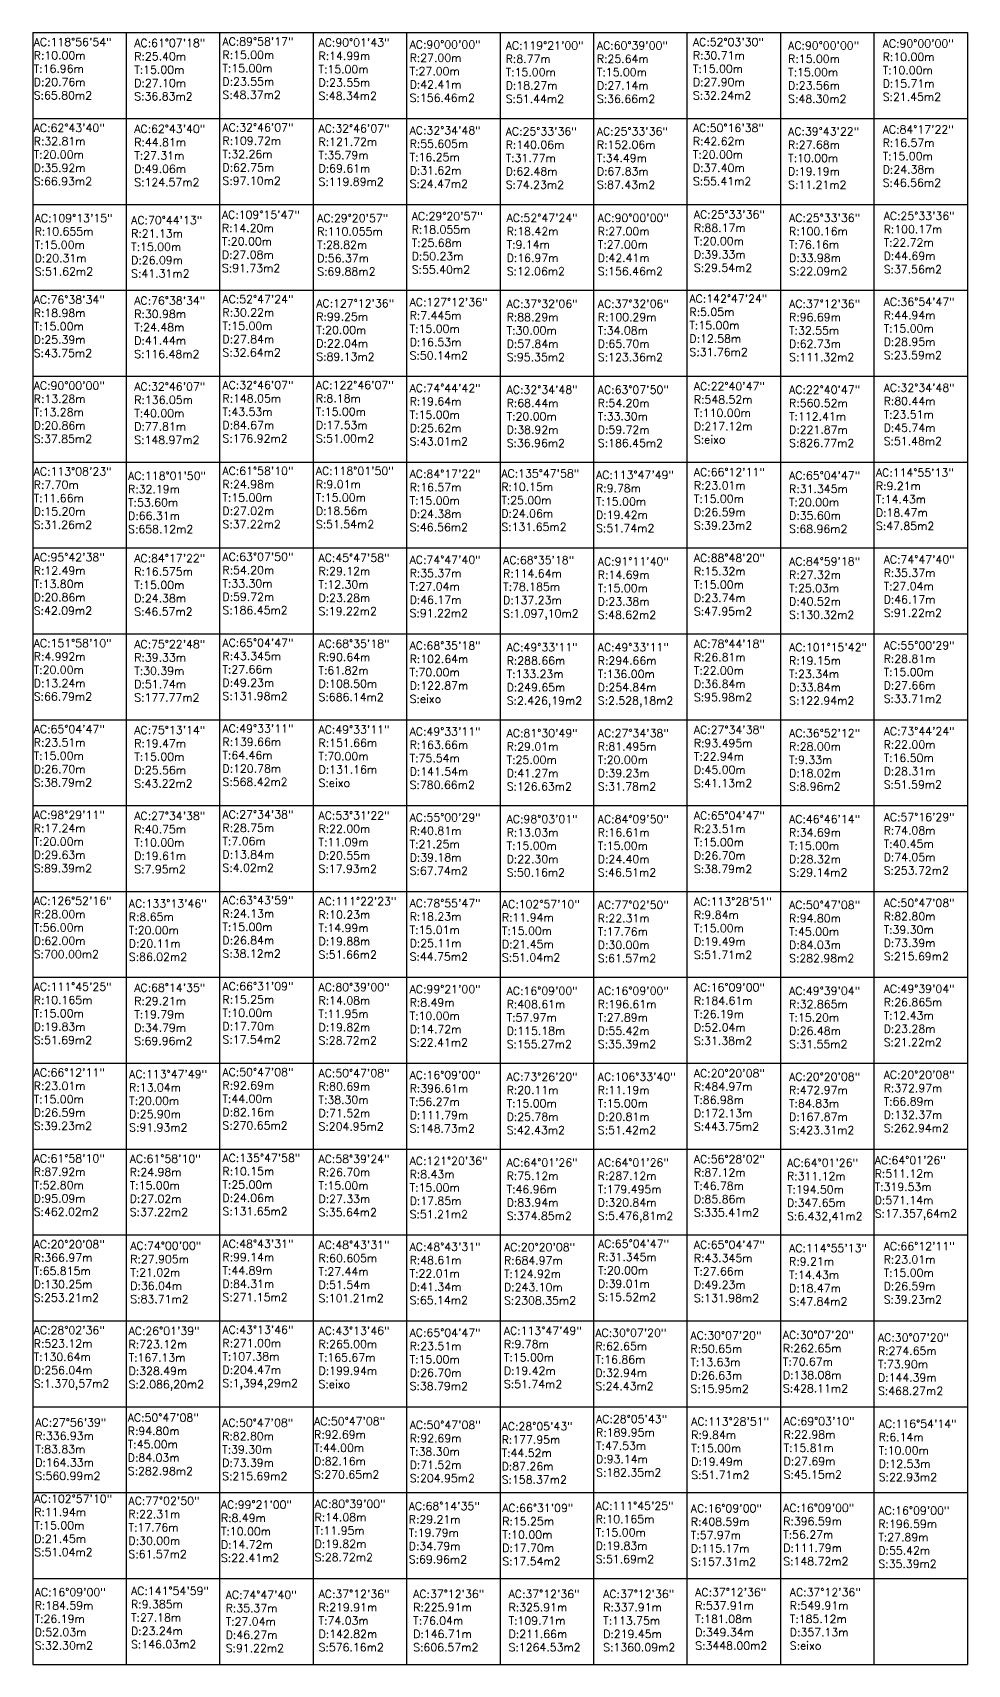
# Model space of a CAD drawing. Extents: x -23785941 to 8798891, y -8418521 to 21897894.
# Drawn here: x -20164 to -19697, y -3120 to -2305 of the extents above; entities that cross this region are included whole.
import ezdxf

# ---------------------------------------------------------------- set-up
doc = ezdxf.new("R2010")
doc.units = 0
doc.header["$MEASUREMENT"] = 0
doc.layers.add('FOLHA', color=13, linetype='CONTINUOUS')
doc.layers.add('REG60_100', color=2, linetype='CONTINUOUS')
doc.styles.add('1MM', font='romans.shx', dxfattribs={"height": 4})

msp = doc.modelspace()

# ---------------------------------------------------------------- linework, layer by layer
at = {"layer": 'FOLHA'}
for p, q in [((-20164.32, -2304.68), (-19697.44, -2304.68)), ((-20164.32, -2304.68), (-20164.32, -2347.61)), ((-20117.64, -2304.68), (-20117.64, -2347.61)), ((-20070.95, -2304.68), (-20070.95, -2347.61)), ((-20024.26, -2304.68), (-20024.26, -2347.61)), ((-19977.57, -2304.68), (-19977.57, -2347.61)), ((-19930.88, -2304.68), (-19930.88, -2347.61)), ((-19884.19, -2304.68), (-19884.19, -2347.61)), ((-19837.51, -2304.68), (-19837.51, -2347.61)), ((-19790.82, -2304.68), (-19790.82, -2347.61)), ((-19744.13, -2304.68), (-19744.13, -2347.61)), ((-19697.44, -2304.68), (-19697.44, -2347.61)), ((-20164.32, -2347.61), (-19697.44, -2347.61)), ((-20164.32, -2347.61), (-19697.44, -2347.61)), ((-20164.32, -2347.61), (-20164.32, -2390.54)), ((-20117.64, -2347.61), (-20117.64, -2390.54)), ((-20070.95, -2347.61), (-20070.95, -2390.54)), ((-20024.26, -2347.61), (-20024.26, -2390.54)), ((-19977.57, -2347.61), (-19977.57, -2390.54)), ((-19930.88, -2347.61), (-19930.88, -2390.54)), ((-19884.19, -2347.61), (-19884.19, -2390.54)), ((-19837.51, -2347.61), (-19837.51, -2390.54)), ((-19790.82, -2347.61), (-19790.82, -2390.54)), ((-19744.13, -2347.61), (-19744.13, -2390.54)), ((-19697.44, -2347.61), (-19697.44, -2390.54)), ((-20164.32, -2390.54), (-19697.44, -2390.54)), ((-20164.32, -2390.54), (-19697.44, -2390.54)), ((-20164.32, -2390.54), (-20164.32, -2433.47)), ((-20117.64, -2390.54), (-20117.64, -2433.47)), ((-20070.95, -2390.54), (-20070.95, -2433.47)), ((-20024.26, -2390.54), (-20024.26, -2433.47)), ((-19977.57, -2390.54), (-19977.57, -2433.47)), ((-19930.88, -2390.54), (-19930.88, -2433.47)), ((-19884.19, -2390.54), (-19884.19, -2433.47)), ((-19837.51, -2390.54), (-19837.51, -2433.47)), ((-19790.82, -2390.54), (-19790.82, -2433.47)), ((-19744.13, -2390.54), (-19744.13, -2433.47)), ((-19697.44, -2390.54), (-19697.44, -2433.47)), ((-20164.32, -2433.47), (-19697.44, -2433.47)), ((-20164.32, -2433.47), (-19697.44, -2433.47)), ((-20164.32, -2433.47), (-20164.32, -2476.4)), ((-20117.64, -2433.47), (-20117.64, -2476.4)), ((-20070.95, -2433.47), (-20070.95, -2476.4)), ((-20024.26, -2433.47), (-20024.26, -2476.4)), ((-19977.57, -2433.47), (-19977.57, -2476.4)), ((-19930.88, -2433.47), (-19930.88, -2476.4)), ((-19884.19, -2433.47), (-19884.19, -2476.4)), ((-19837.51, -2433.47), (-19837.51, -2476.4)), ((-19790.82, -2433.47), (-19790.82, -2476.4)), ((-19744.13, -2433.47), (-19744.13, -2476.4)), ((-19697.44, -2433.47), (-19697.44, -2476.4)), ((-20164.32, -2476.4), (-19697.44, -2476.4)), ((-20164.32, -2476.4), (-19697.44, -2476.4)), ((-20164.32, -2476.4), (-20164.32, -2519.33)), ((-20117.64, -2476.4), (-20117.64, -2519.33)), ((-20070.95, -2476.4), (-20070.95, -2519.33)), ((-20024.26, -2476.4), (-20024.26, -2519.33)), ((-19977.57, -2476.4), (-19977.57, -2519.33)), ((-19930.88, -2476.4), (-19930.88, -2519.33)), ((-19884.19, -2476.4), (-19884.19, -2519.33)), ((-19837.51, -2476.4), (-19837.51, -2519.33)), ((-19790.82, -2476.4), (-19790.82, -2519.33)), ((-19744.13, -2476.4), (-19744.13, -2519.33)), ((-19697.44, -2476.4), (-19697.44, -2519.33)), ((-20164.32, -2519.33), (-19697.44, -2519.33)), ((-20164.32, -2519.33), (-19697.44, -2519.33)), ((-20164.32, -2519.33), (-20164.32, -2562.26)), ((-20117.64, -2519.33), (-20117.64, -2562.26)), ((-20070.95, -2519.33), (-20070.95, -2562.26)), ((-20024.26, -2519.33), (-20024.26, -2562.26)), ((-19977.57, -2519.33), (-19977.57, -2562.26)), ((-19930.88, -2519.33), (-19930.88, -2562.26)), ((-19884.19, -2519.33), (-19884.19, -2562.26)), ((-19837.51, -2519.33), (-19837.51, -2562.26)), ((-19790.82, -2519.33), (-19790.82, -2562.26)), ((-19744.13, -2519.33), (-19744.13, -2562.26)), ((-19697.44, -2519.33), (-19697.44, -2562.26)), ((-20164.32, -2562.26), (-19697.44, -2562.26)), ((-20164.32, -2562.26), (-19697.44, -2562.26)), ((-20164.32, -2562.26), (-20164.32, -2605.2)), ((-20117.64, -2562.26), (-20117.64, -2605.2)), ((-20070.95, -2562.26), (-20070.95, -2605.2)), ((-20024.26, -2562.26), (-20024.26, -2605.2)), ((-19977.57, -2562.26), (-19977.57, -2605.2)), ((-19930.88, -2562.26), (-19930.88, -2605.2)), ((-19884.19, -2562.26), (-19884.19, -2605.2)), ((-19837.51, -2562.26), (-19837.51, -2605.2)), ((-19790.82, -2562.26), (-19790.82, -2605.2)), ((-19744.13, -2562.26), (-19744.13, -2605.2)), ((-19697.44, -2562.26), (-19697.44, -2605.2)), ((-20164.32, -2605.2), (-19697.44, -2605.2)), ((-20164.32, -2605.2), (-19697.44, -2605.2)), ((-20164.32, -2605.2), (-20164.32, -2648.13)), ((-20117.64, -2605.2), (-20117.64, -2648.13)), ((-20070.95, -2605.2), (-20070.95, -2648.13)), ((-20024.26, -2605.2), (-20024.26, -2648.13)), ((-19977.57, -2605.2), (-19977.57, -2648.13)), ((-19930.88, -2605.2), (-19930.88, -2648.13)), ((-19884.19, -2605.2), (-19884.19, -2648.13)), ((-19837.51, -2605.2), (-19837.51, -2648.13)), ((-19790.82, -2605.2), (-19790.82, -2648.13)), ((-19744.13, -2605.2), (-19744.13, -2648.13)), ((-19697.44, -2605.2), (-19697.44, -2648.13)), ((-20164.32, -2648.13), (-19697.44, -2648.13)), ((-20164.32, -2648.13), (-19697.44, -2648.13)), ((-20164.32, -2648.13), (-20164.32, -2691.06)), ((-20117.64, -2648.13), (-20117.64, -2691.06)), ((-20070.95, -2648.13), (-20070.95, -2691.06)), ((-20024.26, -2648.13), (-20024.26, -2691.06)), ((-19977.57, -2648.13), (-19977.57, -2691.06)), ((-19930.88, -2648.13), (-19930.88, -2691.06)), ((-19884.19, -2648.13), (-19884.19, -2691.06)), ((-19837.51, -2648.13), (-19837.51, -2691.06)), ((-19790.82, -2648.13), (-19790.82, -2691.06)), ((-19744.13, -2648.13), (-19744.13, -2691.06)), ((-19697.44, -2648.13), (-19697.44, -2691.06)), ((-20164.32, -2691.06), (-19697.44, -2691.06)), ((-20164.32, -2691.06), (-19697.44, -2691.06)), ((-20164.32, -2691.06), (-20164.32, -2733.99)), ((-20117.64, -2691.06), (-20117.64, -2733.99)), ((-20070.95, -2691.06), (-20070.95, -2733.99)), ((-20024.26, -2691.06), (-20024.26, -2733.99)), ((-19977.57, -2691.06), (-19977.57, -2733.99)), ((-19930.88, -2691.06), (-19930.88, -2733.99)), ((-19884.19, -2691.06), (-19884.19, -2733.99)), ((-19837.51, -2691.06), (-19837.51, -2733.99)), ((-19790.82, -2691.06), (-19790.82, -2733.99)), ((-19744.13, -2691.06), (-19744.13, -2733.99)), ((-19697.44, -2691.06), (-19697.44, -2733.99)), ((-20164.32, -2733.99), (-19697.44, -2733.99)), ((-20164.32, -2733.99), (-19697.44, -2733.99)), ((-20164.32, -2733.99), (-20164.32, -2776.92)), ((-20117.64, -2733.99), (-20117.64, -2776.92)), ((-20070.95, -2733.99), (-20070.95, -2776.92)), ((-20024.26, -2733.99), (-20024.26, -2776.92)), ((-19977.57, -2733.99), (-19977.57, -2776.92)), ((-19930.88, -2733.99), (-19930.88, -2776.92)), ((-19884.19, -2733.99), (-19884.19, -2776.92)), ((-19837.51, -2733.99), (-19837.51, -2776.92)), ((-19790.82, -2733.99), (-19790.82, -2776.92)), ((-19744.13, -2733.99), (-19744.13, -2776.92)), ((-19697.44, -2733.99), (-19697.44, -2776.92)), ((-20164.32, -2776.92), (-19697.44, -2776.92)), ((-20164.32, -2776.92), (-19697.44, -2776.92)), ((-20164.32, -2776.92), (-20164.32, -2819.85)), ((-20117.64, -2776.92), (-20117.64, -2819.85)), ((-20070.95, -2776.92), (-20070.95, -2819.85)), ((-20024.26, -2776.92), (-20024.26, -2819.85)), ((-19977.57, -2776.92), (-19977.57, -2819.85)), ((-19930.88, -2776.92), (-19930.88, -2819.85)), ((-19884.19, -2776.92), (-19884.19, -2819.85)), ((-19837.51, -2776.92), (-19837.51, -2819.85)), ((-19790.82, -2776.92), (-19790.82, -2819.85)), ((-19744.13, -2776.92), (-19744.13, -2819.85)), ((-19697.44, -2776.92), (-19697.44, -2819.85)), ((-20164.32, -2819.85), (-19697.44, -2819.85)), ((-20164.32, -2819.85), (-19697.44, -2819.85)), ((-20164.32, -2819.85), (-20164.32, -2862.78)), ((-20117.64, -2819.85), (-20117.64, -2862.78)), ((-20070.95, -2819.85), (-20070.95, -2862.78)), ((-20024.26, -2819.85), (-20024.26, -2862.78)), ((-19977.57, -2819.85), (-19977.57, -2862.78)), ((-19930.88, -2819.85), (-19930.88, -2862.78)), ((-19884.19, -2819.85), (-19884.19, -2862.78)), ((-19837.51, -2819.85), (-19837.51, -2862.78)), ((-19790.82, -2819.85), (-19790.82, -2862.78)), ((-19744.13, -2819.85), (-19744.13, -2862.78)), ((-19697.44, -2819.85), (-19697.44, -2862.78)), ((-20164.32, -2862.78), (-19697.44, -2862.78)), ((-20164.32, -2862.78), (-19697.44, -2862.78)), ((-20164.32, -2862.78), (-20164.32, -2905.71)), ((-20117.64, -2862.78), (-20117.64, -2905.71)), ((-20070.95, -2862.78), (-20070.95, -2905.71)), ((-20024.26, -2862.78), (-20024.26, -2905.71)), ((-19977.57, -2862.78), (-19977.57, -2905.71)), ((-19930.88, -2862.78), (-19930.88, -2905.71)), ((-19884.19, -2862.78), (-19884.19, -2905.71)), ((-19837.51, -2862.78), (-19837.51, -2905.71)), ((-19790.82, -2862.78), (-19790.82, -2905.71)), ((-19744.13, -2862.78), (-19744.13, -2905.71)), ((-19697.44, -2862.78), (-19697.44, -2905.71)), ((-20164.32, -2905.71), (-19697.44, -2905.71)), ((-20164.32, -2905.71), (-19697.44, -2905.71)), ((-20164.32, -2905.71), (-20164.32, -2948.64)), ((-20117.64, -2905.71), (-20117.64, -2948.64)), ((-20070.95, -2905.71), (-20070.95, -2948.64)), ((-20024.26, -2905.71), (-20024.26, -2948.64)), ((-19977.57, -2905.71), (-19977.57, -2948.64)), ((-19930.88, -2905.71), (-19930.88, -2948.64)), ((-19884.19, -2905.71), (-19884.19, -2948.64)), ((-19837.51, -2905.71), (-19837.51, -2948.64)), ((-19790.82, -2905.71), (-19790.82, -2948.64)), ((-19744.13, -2905.71), (-19744.13, -2948.64)), ((-19697.44, -2905.71), (-19697.44, -2948.64)), ((-20164.32, -2948.64), (-19697.44, -2948.64)), ((-20164.32, -2948.64), (-19697.44, -2948.64)), ((-20164.32, -2948.64), (-20164.32, -3120.39)), ((-20117.64, -2948.64), (-20117.64, -3120.39)), ((-20070.95, -2948.64), (-20070.95, -3120.39)), ((-20024.26, -2948.64), (-20024.26, -3120.39)), ((-19977.57, -2948.64), (-19977.57, -3120.39)), ((-19930.88, -2948.64), (-19930.88, -3120.39)), ((-19884.19, -2948.64), (-19884.19, -3120.39)), ((-19837.51, -2948.64), (-19837.51, -3120.39)), ((-19790.82, -2948.64), (-19790.82, -3120.39)), ((-19744.13, -2948.64), (-19744.13, -3120.39)), ((-19697.44, -2948.64), (-19697.44, -3120.39)), ((-20164.32, -2991.58), (-19697.44, -2991.58)), ((-20164.32, -3034.51), (-19697.44, -3034.51)), ((-20164.32, -3077.44), (-19697.44, -3077.44)), ((-20164.32, -3120.39), (-19697.44, -3120.39))]:
    msp.add_line(p, q, dxfattribs=at)

# ---------------------------------------------------------------- texts
at = {"layer": 'REG60_100', "char_height": 4, "width": 2118.28, "attachment_point": 1, "rotation": 0.00009, "style": '1MM'}
for s, insert in [('\\Fromant.shx;AC:118°56\'54"\\PR:10.00m\\PT:16.96m\\PD:20.76m\\PS:65.80m2', (-20163.78, -2307.37)), ('\\Fromant.shx;AC:61°07\'18"\\PR:25.40m\\PT:15.00m\\PD:27.10m\\PS:36.83m2', (-20113.57, -2307.86)), ('\\Fromant.shx;AC:89°58\'17"\\PR:15.00m\\PT:15.00m\\PD:23.55m\\PS:48.37m2', (-20069.52, -2307.12)), ('\\Fromant.shx;AC:90°01\'43"\\PR:14.99m\\PT:15.00m\\PD:23.55m\\PS:48.34m2', (-20021.54, -2307.62))]:
    msp.add_mtext(s, dxfattribs=dict(at, insert=insert))
at = {"layer": 'REG60_100', "char_height": 4, "width": 2118.28, "attachment_point": 1, "style": '1MM'}
for s, insert in [('\\Fromant.shx;AC:52°03\'30"\\PR:30.71m\\PT:15.00m\\PD:27.90m\\PS:32.24m2', (-19834.52, -2307.38)), ('\\Fromant.shx;AC:90°00\'00"\\PR:10.00m\\PT:10.00m\\PD:15.71m\\PS:21.45m2', (-19739.71, -2308.12)), ('\\Fromant.shx;AC:90°00\'00"\\PR:27.00m\\PT:27.00m\\PD:42.41m\\PS:156.46m2', (-19976.02, -2308.6)), ('\\Fromant.shx;AC:119°21\'00"\\PR:8.77m\\PT:15.00m\\PD:18.27m\\PS:51.44m2', (-19928.03, -2309.1)), ('\\Fromant.shx;AC:60°39\'00"\\PR:25.64m\\PT:15.00m\\PD:27.14m\\PS:36.66m2', (-19882.5, -2309.1)), ('\\Fromant.shx;AC:90°00\'00"\\PR:15.00m\\PT:15.00m\\PD:23.56m\\PS:48.30m2', (-19786.95, -2309.1)), ('\\Fromant.shx;AC:62°43\'40"\\PR:32.81m\\PT:20.00m\\PD:35.92m\\PS:66.93m2', (-20163.78, -2350.3)), ('\\Fromant.shx;AC:62°43\'40"\\PR:44.81m\\PT:27.31m\\PD:49.06m\\PS:124.57m2', (-20113.57, -2350.8)), ('\\Fromant.shx;AC:32°46\'07"\\PR:109.72m\\PT:32.26m\\PD:62.75m\\PS:97.10m2', (-20069.52, -2350.06)), ('\\Fromant.shx;AC:32°46\'07"\\PR:121.72m\\PT:35.79m\\PD:69.61m\\PS:119.89m2', (-20021.54, -2350.55)), ('\\Fromant.shx;AC:32°34\'48"\\PR:55.605m\\PT:16.25m\\PD:31.62m\\PS:24.47m2', (-19976.02, -2351.54)), ('\\Fromant.shx;AC:25°33\'36"\\PR:140.06m\\PT:31.77m\\PD:62.48m\\PS:74.23m2', (-19928.03, -2352.03)), ('\\Fromant.shx;AC:25°33\'36"\\PR:152.06m\\PT:34.49m\\PD:67.83m\\PS:87.43m2', (-19882.5, -2352.03)), ('\\Fromant.shx;AC:50°16\'38"\\PR:42.62m\\PT:20.00m\\PD:37.40m\\PS:55.41m2', (-19834.52, -2350.31)), ('\\Fromant.shx;AC:39°43\'22"\\PR:27.68m\\PT:10.00m\\PD:19.19m\\PS:11.21m2', (-19786.95, -2352.03)), ('\\Fromant.shx;AC:84°17\'22"\\PR:16.57m\\PT:15.00m\\PD:24.38m\\PS:46.56m2', (-19739.71, -2351.05)), ('\\Fromant.shx;AC:109°13\'15"\\PR:10.655m\\PT:15.00m\\PD:20.31m\\PS:51.62m2', (-20163.29, -2395.41)), ('\\Fromant.shx;AC:70°44\'13"\\PR:21.13m\\PT:15.00m\\PD:26.09m\\PS:41.31m2', (-20115.12, -2396.42)), ('\\Fromant.shx;AC:109°15\'47"\\PR:14.20m\\PT:20.00m\\PD:27.08m\\PS:91.73m2', (-20069.79, -2393.69)), ('\\Fromant.shx;AC:29°20\'57"\\PR:110.055m\\PT:28.82m\\PD:56.37m\\PS:69.88m2', (-20022.21, -2395.41)), ('\\Fromant.shx;AC:29°20\'57"\\PR:18.055m\\PT:25.68m\\PD:50.23m\\PS:55.40m2', (-19974.97, -2394.43)), ('\\Fromant.shx;AC:52°47\'24"\\PR:18.42m\\PT:9.14m\\PD:16.97m\\PS:12.06m2', (-19927.56, -2395.3)), ('\\Fromant.shx;AC:90°00\'00"\\PR:27.00m\\PT:27.00m\\PD:42.41m\\PS:156.46m2', (-19882.02, -2395.3)), ('\\Fromant.shx;AC:25°33\'36"\\PR:88.17m\\PT:20.00m\\PD:39.33m\\PS:29.54m2', (-19834.05, -2393.57)), ('\\Fromant.shx;AC:25°33\'36"\\PR:100.16m\\PT:76.16m\\PD:33.98m\\PS:22.09m2', (-19786.47, -2395.3)), ('\\Fromant.shx;AC:25°33\'36"\\PR:100.17m\\PT:22.72m\\PD:44.69m\\PS:37.56m2', (-19739.24, -2394.31)), ('\\Fromant.shx;AC:76°38\'34"\\PR:18.98m\\PT:15.00m\\PD:25.39m\\PS:43.75m2', (-20163.78, -2436.16)), ('\\Fromant.shx;AC:76°38\'34"\\PR:30.98m\\PT:24.48m\\PD:41.44m\\PS:116.48m2', (-20113.57, -2436.66)), ('\\Fromant.shx;AC:52°47\'24"\\PR:30.22m\\PT:15.00m\\PD:27.84m\\PS:32.64m2', (-20069.52, -2435.92)), ('\\Fromant.shx;AC:127°12\'36"\\PR:99.25m\\PT:20.00m\\PD:22.04m\\PS:89.13m2', (-20022.66, -2438.01)), ('\\Fromant.shx;AC:127°12\'36"\\PR:7.445m\\PT:15.00m\\PD:16.53m\\PS:50.14m2', (-19976.02, -2437.4)), ('\\Fromant.shx;AC:37°32\'06"\\PR:88.29m\\PT:30.00m\\PD:57.84m\\PS:95.35m2', (-19927.56, -2438.23)), ('\\Fromant.shx;AC:37°32\'06"\\PR:100.29m\\PT:34.08m\\PD:65.70m\\PS:123.36m2', (-19882.02, -2438.23)), ('\\Fromant.shx;AC:142°47\'24"\\PR:5.05m\\PT:15.00m\\PD:12.58m\\PS:31.76m2', (-19836.26, -2435.66)), ('\\Fromant.shx;AC:37°12\'36"\\PR:96.69m\\PT:32.55m\\PD:62.73m\\PS:111.32m2', (-19786.47, -2438.23)), ('\\Fromant.shx;AC:36°54\'47"\\PR:44.94m\\PT:15.00m\\PD:28.95m\\PS:23.59m2', (-19739.24, -2437.24)), ('\\Fromant.shx;AC:90°00\'00"\\PR:13.28m\\PT:13.28m\\PD:20.86m\\PS:37.85m2', (-20163.78, -2479.09)), ('\\Fromant.shx;AC:32°46\'07"\\PR:136.05m\\PT:40.00m\\PD:77.81m\\PS:148.97m2', (-20113.57, -2479.59)), ('\\Fromant.shx;AC:32°46\'07"\\PR:148.05m\\PT:43.53m\\PD:84.67m\\PS:176.92m2', (-20069.52, -2478.85)), ('\\Fromant.shx;AC:122°46\'07"\\PR:8.18m\\PT:15.00m\\PD:17.53m\\PS:51.00m2', (-20022.87, -2478.84)), ('\\Fromant.shx;AC:22°40\'47"\\PR:548.52m\\PT:110.00m\\PD:217.12m\\PS:eixo', (-19834.05, -2479.44)), ('\\Fromant.shx;AC:74°44\'42"\\PR:19.64m\\PT:15.00m\\PD:25.62m\\PS:43.01m2', (-19976.02, -2480.33)), ('\\Fromant.shx;AC:32°34\'48"\\PR:68.44m\\PT:20.00m\\PD:38.92m\\PS:36.96m2', (-19927.56, -2481.16)), ('\\Fromant.shx;AC:63°07\'50"\\PR:54.20m\\PT:33.30m\\PD:59.72m\\PS:186.45m2', (-19882.02, -2481.16)), ('\\Fromant.shx;AC:22°40\'47"\\PR:560.52m\\PT:112.41m\\PD:221.87m\\PS:826.77m2', (-19786.47, -2481.16)), ('\\Fromant.shx;AC:32°34\'48"\\PR:80.44m\\PT:23.51m\\PD:45.74m\\PS:51.48m2', (-19739.24, -2480.18)), ('\\Fromant.shx;AC:113°08\'23"\\PR:7.70m\\PT:11.66m\\PD:15.20m\\PS:31.26m2', (-20163.78, -2522.02)), ('\\Fromant.shx;AC:118°01\'50"\\PR:32.19m\\PT:53.60m\\PD:66.31m\\PS:658.12m2', (-20116.65, -2524.2)), ('\\Fromant.shx;AC:61°58\'10"\\PR:24.98m\\PT:15.00m\\PD:27.02m\\PS:37.22m2', (-20069.52, -2521.78)), ('\\Fromant.shx;AC:118°01\'50"\\PR:9.01m\\PT:15.00m\\PD:18.56m\\PS:51.54m2', (-20022.87, -2521.77)), ('\\Fromant.shx;AC:84°17\'22"\\PR:16.57m\\PT:15.00m\\PD:24.38m\\PS:46.56m2', (-19976.02, -2523.26)), ('\\Fromant.shx;AC:135°47\'58"\\PR:10.15m\\PT:25.00m\\PD:24.06m\\PS:131.65m2', (-19930.21, -2523.08)), ('\\Fromant.shx;AC:113°47\'49"\\PR:9.78m\\PT:15.00m\\PD:19.42m\\PS:51.74m2', (-19882.91, -2523.75)), ('\\Fromant.shx;AC:66°12\'11"\\PR:23.01m\\PT:15.00m\\PD:26.59m\\PS:39.23m2', (-19834.05, -2522.37)), ('\\Fromant.shx;AC:65°04\'47"\\PR:31.345m\\PT:20.00m\\PD:35.60m\\PS:68.96m2', (-19786.47, -2524.09)), ('\\Fromant.shx;AC:114°55\'13"\\PR:9.21m\\PT:14.43m\\PD:18.47m\\PS:47.85m2', (-19743.11, -2522.64)), ('\\Fromant.shx;AC:95°42\'38"\\PR:12.49m\\PT:13.80m\\PD:20.86m\\PS:42.09m2', (-20163.78, -2564.95)), ('\\Fromant.shx;AC:84°17\'22"\\PR:16.575m\\PT:15.00m\\PD:24.38m\\PS:46.57m2', (-20113.57, -2565.45)), ('\\Fromant.shx;AC:63°07\'50"\\PR:54.20m\\PT:33.30m\\PD:59.72m\\PS:186.45m2', (-20069.52, -2564.71)), ('\\Fromant.shx;AC:45°47\'58"\\PR:29.12m\\PT:12.30m\\PD:23.28m\\PS:19.22m2', (-20021.54, -2565.21)), ('\\Fromant.shx;AC:74°47\'40"\\PR:35.37m\\PT:27.04m\\PD:46.17m\\PS:91.22m2', (-19976.02, -2566.19)), ('\\Fromant.shx;AC:68°35\'18"\\PR:114.64m\\PT:78.185m\\PD:137.23m\\PS:1.097,10m2', (-19929.32, -2566.35)), ('\\Fromant.shx;AC:91°11\'40"\\PR:14.69m\\PT:15.00m\\PD:23.38m\\PS:48.62m2', (-19882.02, -2567.02)), ('\\Fromant.shx;AC:88°48\'20"\\PR:15.32m\\PT:15.00m\\PD:23.74m\\PS:47.95m2', (-19834.05, -2565.3)), ('\\Fromant.shx;AC:84°59\'18"\\PR:27.32m\\PT:25.03m\\PD:40.52m\\PS:130.32m2', (-19786.47, -2567.02)), ('\\Fromant.shx;AC:74°47\'40"\\PR:35.37m\\PT:27.04m\\PD:46.17m\\PS:91.22m2', (-19739.24, -2566.04)), ('\\Fromant.shx;AC:151°58\'10"\\PR:4.992m\\PT:20.00m\\PD:13.24m\\PS:66.79m2', (-20163.78, -2607.89)), ('\\Fromant.shx;AC:75°22\'48"\\PR:39.33m\\PT:30.39m\\PD:51.74m\\PS:177.77m2', (-20113.57, -2608.38)), ('\\Fromant.shx;AC:65°04\'47"\\PR:43.345m\\PT:27.66m\\PD:49.23m\\PS:131.98m2', (-20069.52, -2607.64)), ('\\Fromant.shx;AC:68°35\'18"\\PR:90.64m\\PT:61.82m\\PD:108.50m\\PS:686.14m2', (-20021.54, -2608.14)), ('\\Fromant.shx;AC:68°35\'18"\\PR:102.64m\\PT:70.00m\\PD:122.87m\\PS:eixo', (-19976.02, -2609.12)), ('\\Fromant.shx;AC:49°33\'11"\\PR:288.66m\\PT:133.23m\\PD:249.65m\\PS:2.426,19m2', (-19927.56, -2609.95)), ('\\Fromant.shx;AC:49°33\'11"\\PR:294.66m\\PT:136.00m\\PD:254.84m\\PS:2.528,18m2', (-19882.02, -2609.95)), ('\\Fromant.shx;AC:78°44\'18"\\PR:26.81m\\PT:22.00m\\PD:36.84m\\PS:95.98m2', (-19834.05, -2608.23)), ('\\Fromant.shx;AC:101°15\'42"\\PR:19.15m\\PT:23.34m\\PD:33.84m\\PS:122.94m2', (-19786.47, -2609.95)), ('\\Fromant.shx;AC:55°00\'29"\\PR:28.81m\\PT:15.00m\\PD:27.66m\\PS:33.71m2', (-19739.24, -2608.97)), ('\\Fromant.shx;AC:65°04\'47"\\PR:23.51m\\PT:15.00m\\PD:26.70m\\PS:38.79m2', (-20163.78, -2650.82)), ('\\Fromant.shx;AC:49°33\'11"\\PR:139.66m\\PT:64.46m\\PD:120.78m\\PS:568.42m2', (-20069.52, -2650.57)), ('\\Fromant.shx;AC:75°13\'14"\\PR:19.47m\\PT:15.00m\\PD:25.56m\\PS:43.22m2', (-20113.57, -2651.31)), ('\\Fromant.shx;AC:49°33\'11"\\PR:151.66m\\PT:70.00m\\PD:131.16m\\PS:eixo', (-20021.54, -2651.07)), ('\\Fromant.shx;AC:49°33\'11"\\PR:163.66m\\PT:75.54m\\PD:141.54m\\PS:780.66m2', (-19976.02, -2652.05)), ('\\Fromant.shx;AC:81°30\'49"\\PR:29.01m\\PT:25.00m\\PD:41.27m\\PS:126.63m2', (-19927.56, -2652.88)), ('\\Fromant.shx;AC:27°34\'38"\\PR:81.495m\\PT:20.00m\\PD:39.23m\\PS:31.78m2', (-19882.02, -2652.88)), ('\\Fromant.shx;AC:27°34\'38"\\PR:93.495m\\PT:22.94m\\PD:45.00m\\PS:41.13m2', (-19834.05, -2651.16)), ('\\Fromant.shx;AC:36°52\'12"\\PR:28.00m\\PT:9.33m\\PD:18.02m\\PS:8.96m2', (-19786.47, -2652.88)), ('\\Fromant.shx;AC:73°44\'24"\\PR:22.00m\\PT:16.50m\\PD:28.31m\\PS:51.59m2', (-19739.24, -2651.9)), ('\\Fromant.shx;AC:98°29\'11"\\PR:17.24m\\PT:20.00m\\PD:29.63m\\PS:89.39m2', (-20163.78, -2693.75)), ('\\Fromant.shx;AC:27°34\'38"\\PR:40.75m\\PT:10.00m\\PD:19.61m\\PS:7.95m2', (-20113.57, -2694.24)), ('\\Fromant.shx;AC:27°34\'38"\\PR:28.75m\\PT:7.06m\\PD:13.84m\\PS:4.02m2', (-20069.52, -2693.5)), ('\\Fromant.shx;AC:53°31\'22"\\PR:22.00m\\PT:11.09m\\PD:20.55m\\PS:17.93m2', (-20021.54, -2694)), ('\\Fromant.shx;AC:55°00\'29"\\PR:40.81m\\PT:21.25m\\PD:39.18m\\PS:67.74m2', (-19976.02, -2694.98)), ('\\Fromant.shx;AC:98°03\'01"\\PR:13.03m\\PT:15.00m\\PD:22.30m\\PS:50.16m2', (-19927.56, -2695.81)), ('\\Fromant.shx;AC:84°09\'50"\\PR:16.61m\\PT:15.00m\\PD:24.40m\\PS:46.51m2', (-19882.02, -2695.81)), ('\\Fromant.shx;AC:65°04\'47"\\PR:23.51m\\PT:15.00m\\PD:26.70m\\PS:38.79m2', (-19834.05, -2694.09)), ('\\Fromant.shx;AC:46°46\'14"\\PR:34.69m\\PT:15.00m\\PD:28.32m\\PS:29.14m2', (-19786.47, -2695.81)), ('\\Fromant.shx;AC:57°16\'29"\\PR:74.08m\\PT:40.45m\\PD:74.05m\\PS:253.72m2', (-19739.24, -2694.83)), ('\\Fromant.shx;AC:126°52\'16"\\PR:28.00m\\PT:56.00m\\PD:62.00m\\PS:700.00m2', (-20163.78, -2736.68)), ('\\Fromant.shx;AC:133°13\'46"\\PR:8.65m\\PT:20.00m\\PD:20.11m\\PS:86.02m2', (-20116.3, -2738.05)), ('\\Fromant.shx;AC:63°43\'59"\\PR:24.13m\\PT:15.00m\\PD:26.84m\\PS:38.12m2', (-20069.52, -2736.43)), ('\\Fromant.shx;AC:111°22\'23"\\PR:10.23m\\PT:14.99m\\PD:19.88m\\PS:51.66m2', (-20021.54, -2736.93)), ('\\Fromant.shx;AC:78°55\'47"\\PR:18.23m\\PT:15.01m\\PD:25.11m\\PS:44.75m2', (-19976.02, -2737.91)), ('\\Fromant.shx;AC:102°57\'10"\\PR:11.94m\\PT:15.00m\\PD:21.45m\\PS:51.04m2', (-19929.93, -2738.35)), ('\\Fromant.shx;AC:77°02\'50"\\PR:22.31m\\PT:17.76m\\PD:30.00m\\PS:61.57m2', (-19882.02, -2738.74)), ('\\Fromant.shx;AC:113°28\'51"\\PR:9.84m\\PT:15.00m\\PD:19.49m\\PS:51.71m2', (-19834.05, -2737.02)), ('\\Fromant.shx;AC:50°47\'08"\\PR:94.80m\\PT:45.00m\\PD:84.03m\\PS:282.98m2', (-19786.47, -2738.74)), ('\\Fromant.shx;AC:50°47\'08"\\PR:82.80m\\PT:39.30m\\PD:73.39m\\PS:215.69m2', (-19739.24, -2737.76)), ('\\Fromant.shx;AC:111°45\'25"\\PR:10.165m\\PT:15.00m\\PD:19.83m\\PS:51.69m2', (-20163.78, -2779.61)), ('\\Fromant.shx;AC:68°14\'35"\\PR:29.21m\\PT:19.79m\\PD:34.79m\\PS:69.96m2', (-20113.57, -2780.11)), ('\\Fromant.shx;AC:66°31\'09"\\PR:15.25m\\PT:10.00m\\PD:17.70m\\PS:17.54m2', (-20069.52, -2779.37)), ('\\Fromant.shx;AC:80°39\'00"\\PR:14.08m\\PT:11.95m\\PD:19.82m\\PS:28.72m2', (-20021.54, -2779.86)), ('\\Fromant.shx;AC:99°21\'00"\\PR:8.49m\\PT:10.00m\\PD:14.72m\\PS:22.41m2', (-19976.02, -2780.85)), ('\\Fromant.shx;AC:16°09\'00"\\PR:184.61m\\PT:26.19m\\PD:52.04m\\PS:31.38m2', (-19834.05, -2779.95)), ('\\Fromant.shx;AC:49°39\'04"\\PR:26.865m\\PT:12.43m\\PD:23.28m\\PS:21.22m2', (-19739.24, -2780.69)), ('\\Fromant.shx;AC:16°09\'00"\\PR:408.61m\\PT:57.97m\\PD:115.18m\\PS:155.27m2', (-19927.56, -2781.68)), ('\\Fromant.shx;AC:16°09\'00"\\PR:196.61m\\PT:27.89m\\PD:55.42m\\PS:35.39m2', (-19882.02, -2781.68)), ('\\Fromant.shx;AC:49°39\'04"\\PR:32.865m\\PT:15.20m\\PD:26.48m\\PS:31.55m2', (-19786.47, -2781.68)), ('\\Fromant.shx;AC:50°47\'08"\\PR:92.69m\\PT:44.00m\\PD:82.16m\\PS:270.65m2', (-20069.52, -2822.3)), ('\\Fromant.shx;AC:66°12\'11"\\PR:23.01m\\PT:15.00m\\PD:26.59m\\PS:39.23m2', (-20163.78, -2822.54)), ('\\Fromant.shx;AC:113°47\'49"\\PR:13.04m\\PT:20.00m\\PD:25.90m\\PS:91.93m2', (-20116.13, -2823.29)), ('\\Fromant.shx;AC:50°47\'08"\\PR:80.69m\\PT:38.30m\\PD:71.52m\\PS:204.95m2', (-20021.54, -2822.79)), ('\\Fromant.shx;AC:16°09\'00"\\PR:396.61m\\PT:56.27m\\PD:111.79m\\PS:148.73m2', (-19976.02, -2823.78)), ('\\Fromant.shx;AC:73°26\'20"\\PR:20.11m\\PT:15.00m\\PD:25.78m\\PS:42.43m2', (-19927.56, -2824.61)), ('\\Fromant.shx;AC:106°33\'40"\\PR:11.19m\\PT:15.00m\\PD:20.81m\\PS:51.42m2', (-19882.02, -2824.61)), ('\\Fromant.shx;AC:20°20\'08"\\PR:484.97m\\PT:86.98m\\PD:172.13m\\PS:443.75m2', (-19834.05, -2822.88)), ('\\Fromant.shx;AC:20°20\'08"\\PR:472.97m\\PT:84.83m\\PD:167.87m\\PS:423.31m2', (-19786.47, -2824.61)), ('\\Fromant.shx;AC:20°20\'08"\\PR:372.97m\\PT:66.89m\\PD:132.37m\\PS:262.94m2', (-19739.24, -2823.62)), ('\\Fromant.shx;AC:61°58\'10"\\PR:87.92m\\PT:52.80m\\PD:95.09m\\PS:462.02m2', (-20163.78, -2865.47)), ('\\Fromant.shx;AC:61°58\'10"\\PR:24.98m\\PT:15.00m\\PD:27.02m\\PS:37.22m2', (-20115.83, -2865.59)), ('\\Fromant.shx;AC:135°47\'58"\\PR:10.15m\\PT:25.00m\\PD:24.06m\\PS:131.65m2', (-20069.52, -2865.23)), ('\\Fromant.shx;AC:58°39\'24"\\PR:26.70m\\PT:15.00m\\PD:27.33m\\PS:35.64m2', (-20021.54, -2865.72)), ('\\Fromant.shx;AC:121°20\'36"\\PR:8.43m\\PT:15.00m\\PD:17.85m\\PS:51.21m2', (-19976.02, -2866.71)), ('\\Fromant.shx;AC:64°01\'26"\\PR:75.12m\\PT:46.96m\\PD:83.94m\\PS:374.85m2', (-19927.56, -2867.54)), ('\\Fromant.shx;AC:64°01\'26"\\PR:287.12m\\PT:179.495m\\PD:320.84m\\PS:5.476,81m2', (-19882.02, -2867.54)), ('\\Fromant.shx;AC:56°28\'02"\\PR:87.12m\\PT:46.78m\\PD:85.86m\\PS:335.41m2', (-19834.05, -2865.81)), ('\\Fromant.shx;AC:64°01\'26"\\PR:311.12m\\PT:194.50m\\PD:347.65m\\PS:6.432,41m2', (-19787.52, -2867.64)), ('\\Fromant.shx;AC:64°01\'26"\\PR:511.12m\\PT:319.53m\\PD:571.14m\\PS:17.357,64m2', (-19743.72, -2866.37)), ('\\Fromant.shx;AC:20°20\'08"\\PR:366.97m\\PT:65.815m\\PD:130.25m\\PS:253.21m2', (-20163.78, -2908.4)), ('\\Fromant.shx;AC:74°00\'00"\\PR:27.905m\\PT:21.02m\\PD:36.04m\\PS:83.71m2', (-20115.57, -2909.1)), ('\\Fromant.shx;AC:48°43\'31"\\PR:99.14m\\PT:44.89m\\PD:84.31m\\PS:271.15m2', (-20069.52, -2908.16)), ('\\Fromant.shx;AC:48°43\'31"\\PR:60.605m\\PT:27.44m\\PD:51.54m\\PS:101.21m2', (-20021.54, -2908.66)), ('\\Fromant.shx;AC:48°43\'31"\\PR:48.61m\\PT:22.01m\\PD:41.34m\\PS:65.14m2', (-19976.02, -2909.64)), ('\\Fromant.shx;AC:20°20\'08"\\PR:684.97m\\PT:124.92m\\PD:243.10m\\PS:2308.35m2', (-19928.87, -2909.81)), ('\\Fromant.shx;AC:65°04\'47"\\PR:31.345m\\PT:20.00m\\PD:39.01m\\PS:15.52m2', (-19881.93, -2908.08)), ('\\Fromant.shx;AC:65°04\'47"\\PR:43.345m\\PT:27.66m\\PD:49.23m\\PS:131.98m2', (-19834.04, -2908.58)), ('\\Fromant.shx;AC:114°55\'13"\\PR:9.21m\\PT:14.43m\\PD:18.47m\\PS:47.84m2', (-19786.47, -2910.31)), ('\\Fromant.shx;AC:66°12\'11"\\PR:23.01m\\PT:15.00m\\PD:26.59m\\PS:39.23m2', (-19739.23, -2909.33)), ('\\Fromant.shx;AC:28°02\'36"\\PR:523.12m\\PT:130.64m\\PD:256.04m\\PS:1.370,57m2', (-20163.78, -2951.33)), ('\\Fromant.shx;AC:26°01\'39"\\PR:723.12m\\PT:167.13m\\PD:328.49m\\PS:2.086,20m2', (-20116.4, -2951.71)), ('\\Fromant.shx;AC:43°13\'46"\\PR:271.00m\\PT:107.38m\\PD:204.47m\\PS:1,394,29m2', (-20069.52, -2951.09)), ('\\Fromant.shx;AC:43°13\'46"\\PR:265.00m\\PT:165.67m\\PD:199.94m\\PS:eixo', (-20021.54, -2951.59)), ('\\Fromant.shx;AC:65°04\'47"\\PR:23.51m\\PT:15.00m\\PD:26.70m\\PS:38.79m2', (-19976.02, -2952.57)), ('\\Fromant.shx;AC:113°47\'49"\\PR:9.78m\\PT:15.00m\\PD:19.42m\\PS:51.74m2', (-19928.94, -2951.58)), ('\\Fromant.shx;AC:30°07\'20"\\PR:62.65m\\PT:16.86m\\PD:32.94m\\PS:24.43m2', (-19883.26, -2952.64)), ('\\Fromant.shx;AC:30°07\'20"\\PR:50.65m\\PT:13.63m\\PD:26.63m\\PS:15.95m2', (-19835.75, -2953.93)), ('\\Fromant.shx;AC:30°07\'20"\\PR:262.65m\\PT:70.67m\\PD:138.08m\\PS:428.11m2', (-19789.59, -2953.73)), ('\\Fromant.shx;AC:30°07\'20"\\PR:274.65m\\PT:73.90m\\PD:144.39m\\PS:468.27m2', (-19742.08, -2955.01)), ('\\Fromant.shx;AC:27°56\'39"\\PR:336.93m\\PT:83.83m\\PD:164.33m\\PS:560.99m2', (-20163.02, -2997.48)), ('\\Fromant.shx;AC:50°47\'08"\\PR:94.80m\\PT:45.00m\\PD:84.03m\\PS:282.98m2', (-20116.81, -2995.05)), ('\\Fromant.shx;AC:50°47\'08"\\PR:82.80m\\PT:39.30m\\PD:73.39m\\PS:215.69m2', (-20069.66, -2997.6)), ('\\Fromant.shx;AC:50°47\'08"\\PR:92.69m\\PT:44.00m\\PD:82.16m\\PS:270.65m2', (-20023.75, -2996.82)), ('\\Fromant.shx;AC:50°47\'08"\\PR:92.69m\\PT:38.30m\\PD:71.52m\\PS:204.95m2', (-19975.99, -2998.69)), ('\\Fromant.shx;AC:28°05\'43"\\PR:177.95m\\PT:44.52m\\PD:87.26m\\PS:158.37m2', (-19930.06, -2999.37)), ('\\Fromant.shx;AC:28°05\'43"\\PR:189.95m\\PT:47.53m\\PD:93.14m\\PS:182.35m2', (-19882.88, -2995.75)), ('\\Fromant.shx;AC:113°28\'51"\\PR:9.84m\\PT:15.00m\\PD:19.49m\\PS:51.71m2', (-19835.37, -2997.03)), ('\\Fromant.shx;AC:69°03\'10"\\PR:22.98m\\PT:15.81m\\PD:27.69m\\PS:45.15m2', (-19789.22, -2996.84)), ('\\Fromant.shx;AC:116°54\'14"\\PR:6.14m\\PT:10.00m\\PD:12.53m\\PS:22.93m2', (-19741.7, -2998.12)), ('\\Fromant.shx;AC:102°57\'10"\\PR:11.94m\\PT:15.00m\\PD:21.45m\\PS:51.04m2', (-20163.52, -3035.57)), ('\\Fromant.shx;AC:77°02\'50"\\PR:22.31m\\PT:17.76m\\PD:30.00m\\PS:61.57m2', (-20116.46, -3036.6)), ('\\Fromant.shx;AC:99°21\'00"\\PR:8.49m\\PT:10.00m\\PD:14.72m\\PS:22.41m2', (-20070.28, -3038.53)), ('\\Fromant.shx;AC:80°39\'00"\\PR:14.08m\\PT:11.95m\\PD:19.82m\\PS:28.72m2', (-20023.5, -3038.17)), ('\\Fromant.shx;AC:68°14\'35"\\PR:29.21m\\PT:19.79m\\PD:34.79m\\PS:69.96m2', (-19976.46, -3039.22)), ('\\Fromant.shx;AC:66°31\'09"\\PR:15.25m\\PT:10.00m\\PD:17.70m\\PS:17.54m2', (-19929.74, -3040.2)), ('\\Fromant.shx;AC:111°45\'25"\\PR:10.165m\\PT:15.00m\\PD:19.83m\\PS:51.69m2', (-19883.07, -3039.11)), ('\\Fromant.shx;AC:16°09\'00"\\PR:408.59m\\PT:57.97m\\PD:115.17m\\PS:157.31m2', (-19835.56, -3040.39)), ('\\Fromant.shx;AC:16°09\'00"\\PR:396.59m\\PT:56.27m\\PD:111.79m\\PS:148.72m2', (-19789.4, -3040.19)), ('\\Fromant.shx;AC:16°09\'00"\\PR:196.59m\\PT:27.89m\\PD:55.42m\\PS:35.39m2', (-19741.89, -3041.48)), ('\\Fromant.shx;AC:16°09\'00"\\PR:184.59m\\PT:26.19m\\PD:52.03m\\PS:32.30m2', (-20163.31, -3082.29)), ('\\Fromant.shx;AC:141°54\'59"\\PR:9.385m\\PT:27.18m\\PD:23.24m\\PS:146.03m2', (-20115.17, -3081.68)), ('\\Fromant.shx;AC:37°12\'36"\\PR:219.91m\\PT:74.03m\\PD:142.82m\\PS:576.16m2', (-20021.5, -3083.19)), ('\\Fromant.shx;AC:37°12\'36"\\PR:225.91m\\PT:76.04m\\PD:146.71m\\PS:606.57m2', (-19974.25, -3083.19)), ('\\Fromant.shx;AC:37°12\'36"\\PR:325.91m\\PT:109.71m\\PD:211.66m\\PS:1264.53m2', (-19926.59, -3083.19)), ('\\Fromant.shx;AC:37°12\'36"\\PR:337.91m\\PT:113.75m\\PD:219.45m\\PS:1360.09m2', (-19879.34, -3083.19)), ('\\Fromant.shx;AC:37°12\'36"\\PR:537.91m\\PT:181.08m\\PD:349.34m\\PS:3448.00m2', (-19833.36, -3082.35)), ('\\Fromant.shx;AC:37°12\'36"\\PR:549.91m\\PT:185.12m\\PD:357.13m\\PS:eixo', (-19786.12, -3082.35)), ('\\Fromant.shx;AC:74°47\'40"\\PR:35.37m\\PT:27.04m\\PD:46.27m\\PS:91.22m2', (-20067.9, -3083.61))]:
    msp.add_mtext(s, dxfattribs=dict(at, insert=insert))

doc.saveas('drawing.dxf')
